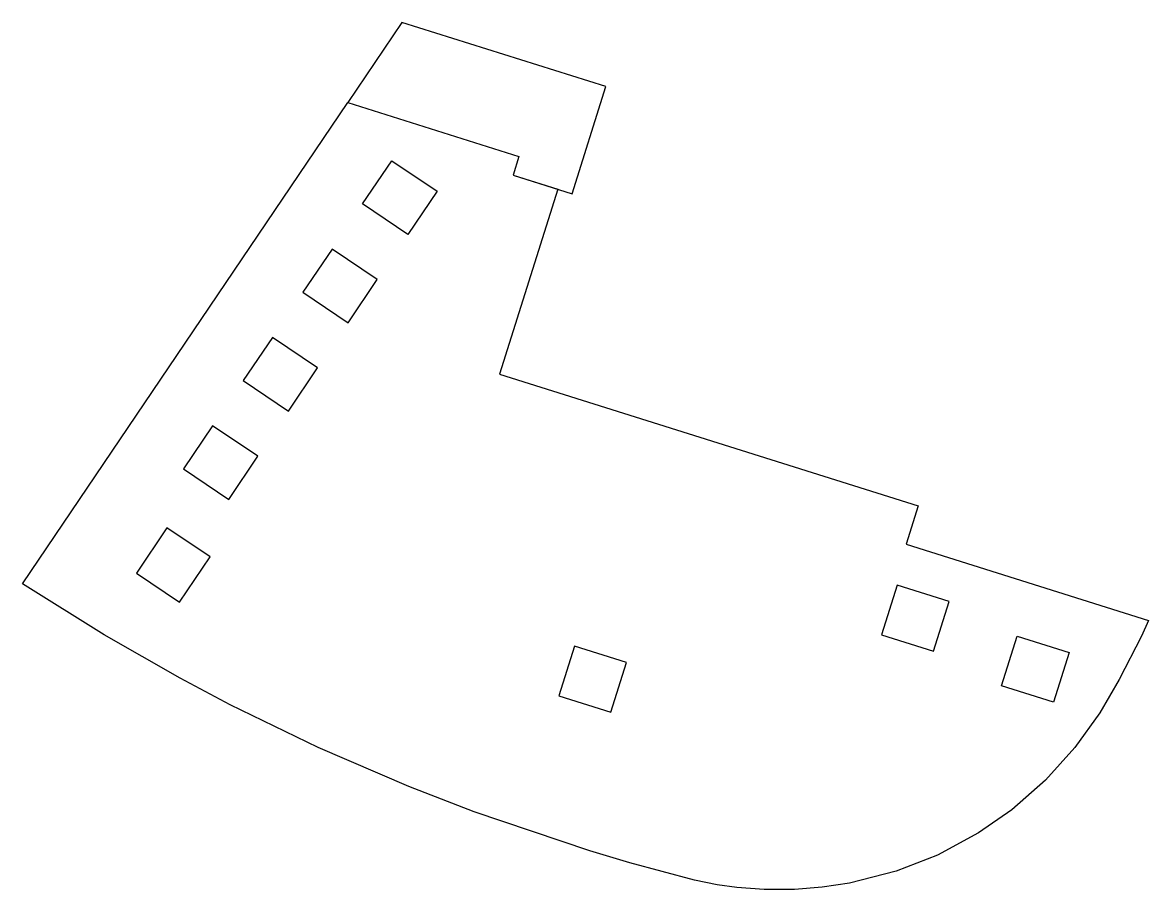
# Model space of a CAD drawing. Header units: metres. Extents: x 40547 to 129235, y -79517 to -11216.
import ezdxf

# ---------------------------------------------------------------- set-up
doc = ezdxf.new("R2010")
doc.units = ezdxf.units.M
doc.layers.add('boundary_slab', color=2, linetype='Continuous')

msp = doc.modelspace()

# ---------------------------------------------------------------- linework, layer by layer
at = {"layer": 'boundary_slab'}
for points in [[(86490, -16268), (70432, -11216), (66170, -17522), (79649, -21763), (79181, -23251), (83832, -24714)], [(76122, -73396), (70972, -71399), (63838, -68325), (56913, -64970), (52958, -62882), (46970, -59467), (40547, -55448), (66170, -17522), (79649, -21763), (79181, -23251), (82701, -24358), (78115, -38932), (111083, -49305), (110138, -52309), (129235, -58318), (128690, -59549), (126935, -62962), (125392, -65604), (123444, -68337), (121133, -70900), (118470, -73240), (115847, -75062), (112609, -76801), (109359, -78074), (105690, -79013), (103543, -79341), (101359, -79511), (98974, -79517), (96821, -79356), (95252, -79138), (93489, -78792), (88370, -77414), (85243, -76484)], [(73196, -24510), (70900, -27907), (67338, -25500), (69633, -22103)], [(68493, -31470), (64930, -29063), (62635, -32460), (66197, -34867)], [(60227, -36022), (57931, -39420), (61494, -41827), (63790, -38430)], [(56791, -48787), (59087, -45390), (55524, -42982), (53228, -46380)], [(52913, -56884), (55321, -53321), (51924, -51026), (49516, -54588)], [(112299, -60747), (113530, -56836), (109428, -55545), (108197, -59456)], [(121753, -64770), (117651, -63479), (118882, -59568), (122983, -60859)], [(82787, -64251), (86889, -65542), (88119, -61631), (84018, -60340)]]:
    msp.add_lwpolyline(points, close=True, dxfattribs=at)

doc.saveas('drawing.dxf')
